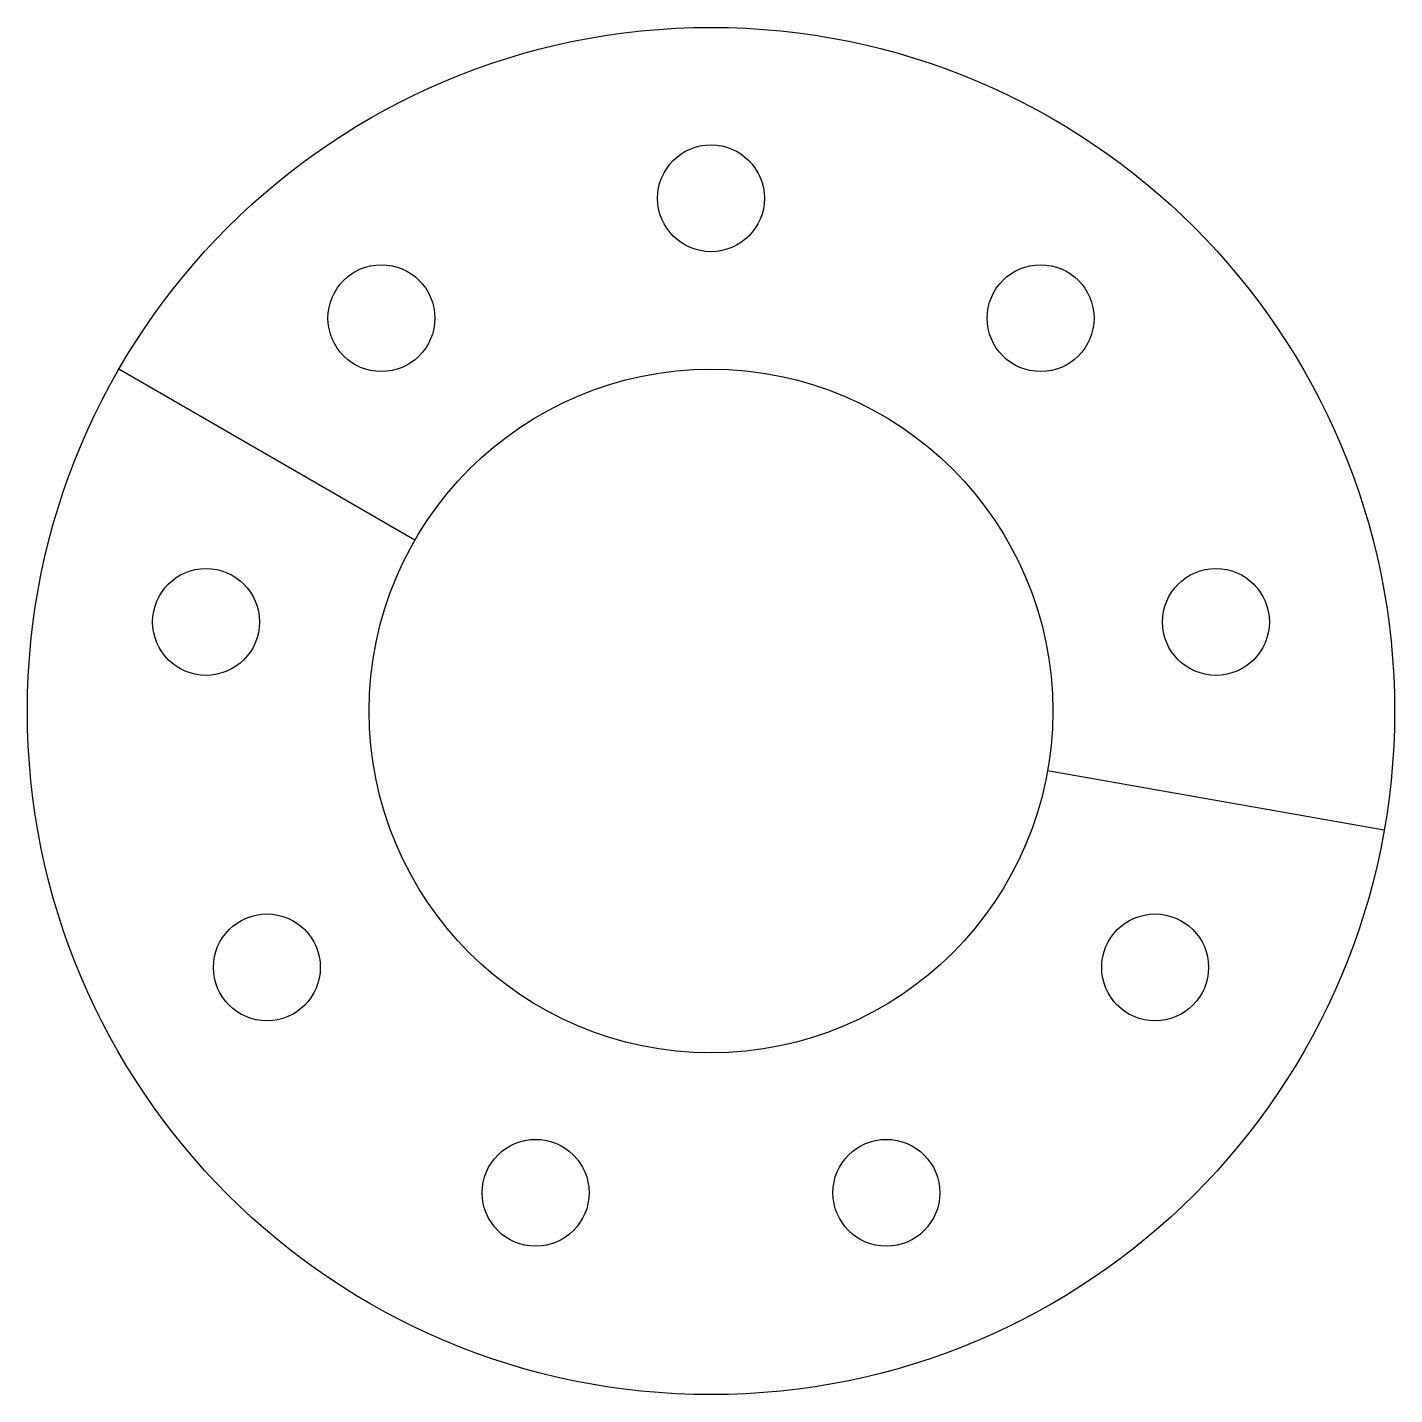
# Model space of a CAD drawing. Header units: millimetres. Extents: x -51 to 51, y -51 to 51.
import ezdxf

# ---------------------------------------------------------------- set-up
doc = ezdxf.new("R2010")
doc.units = ezdxf.units.MM
doc.layers.get('0').update_dxf_attribs({"linetype": 'CONTINUOUS'})

msp = doc.modelspace()

# ---------------------------------------------------------------- linework, layer by layer
for p, q in [((-22, 12.7), (-43.99, 25.4)), ((25.01, -4.41), (50.03, -8.82))]:
    msp.add_line(p, q)
for centre, radius in [((0, 0), 50.8), ((0, 38.1), 3.97), ((-24.49, 29.19), 3.97), ((24.49, 29.19), 3.97), ((0, 0), 25.4), ((-37.52, 6.62), 3.97), ((37.52, 6.62), 3.97), ((-33, -19.05), 3.97), ((33, -19.05), 3.97), ((-13.03, -35.8), 3.97), ((13.03, -35.8), 3.97)]:
    msp.add_circle(centre, radius)

doc.saveas('drawing.dxf')
